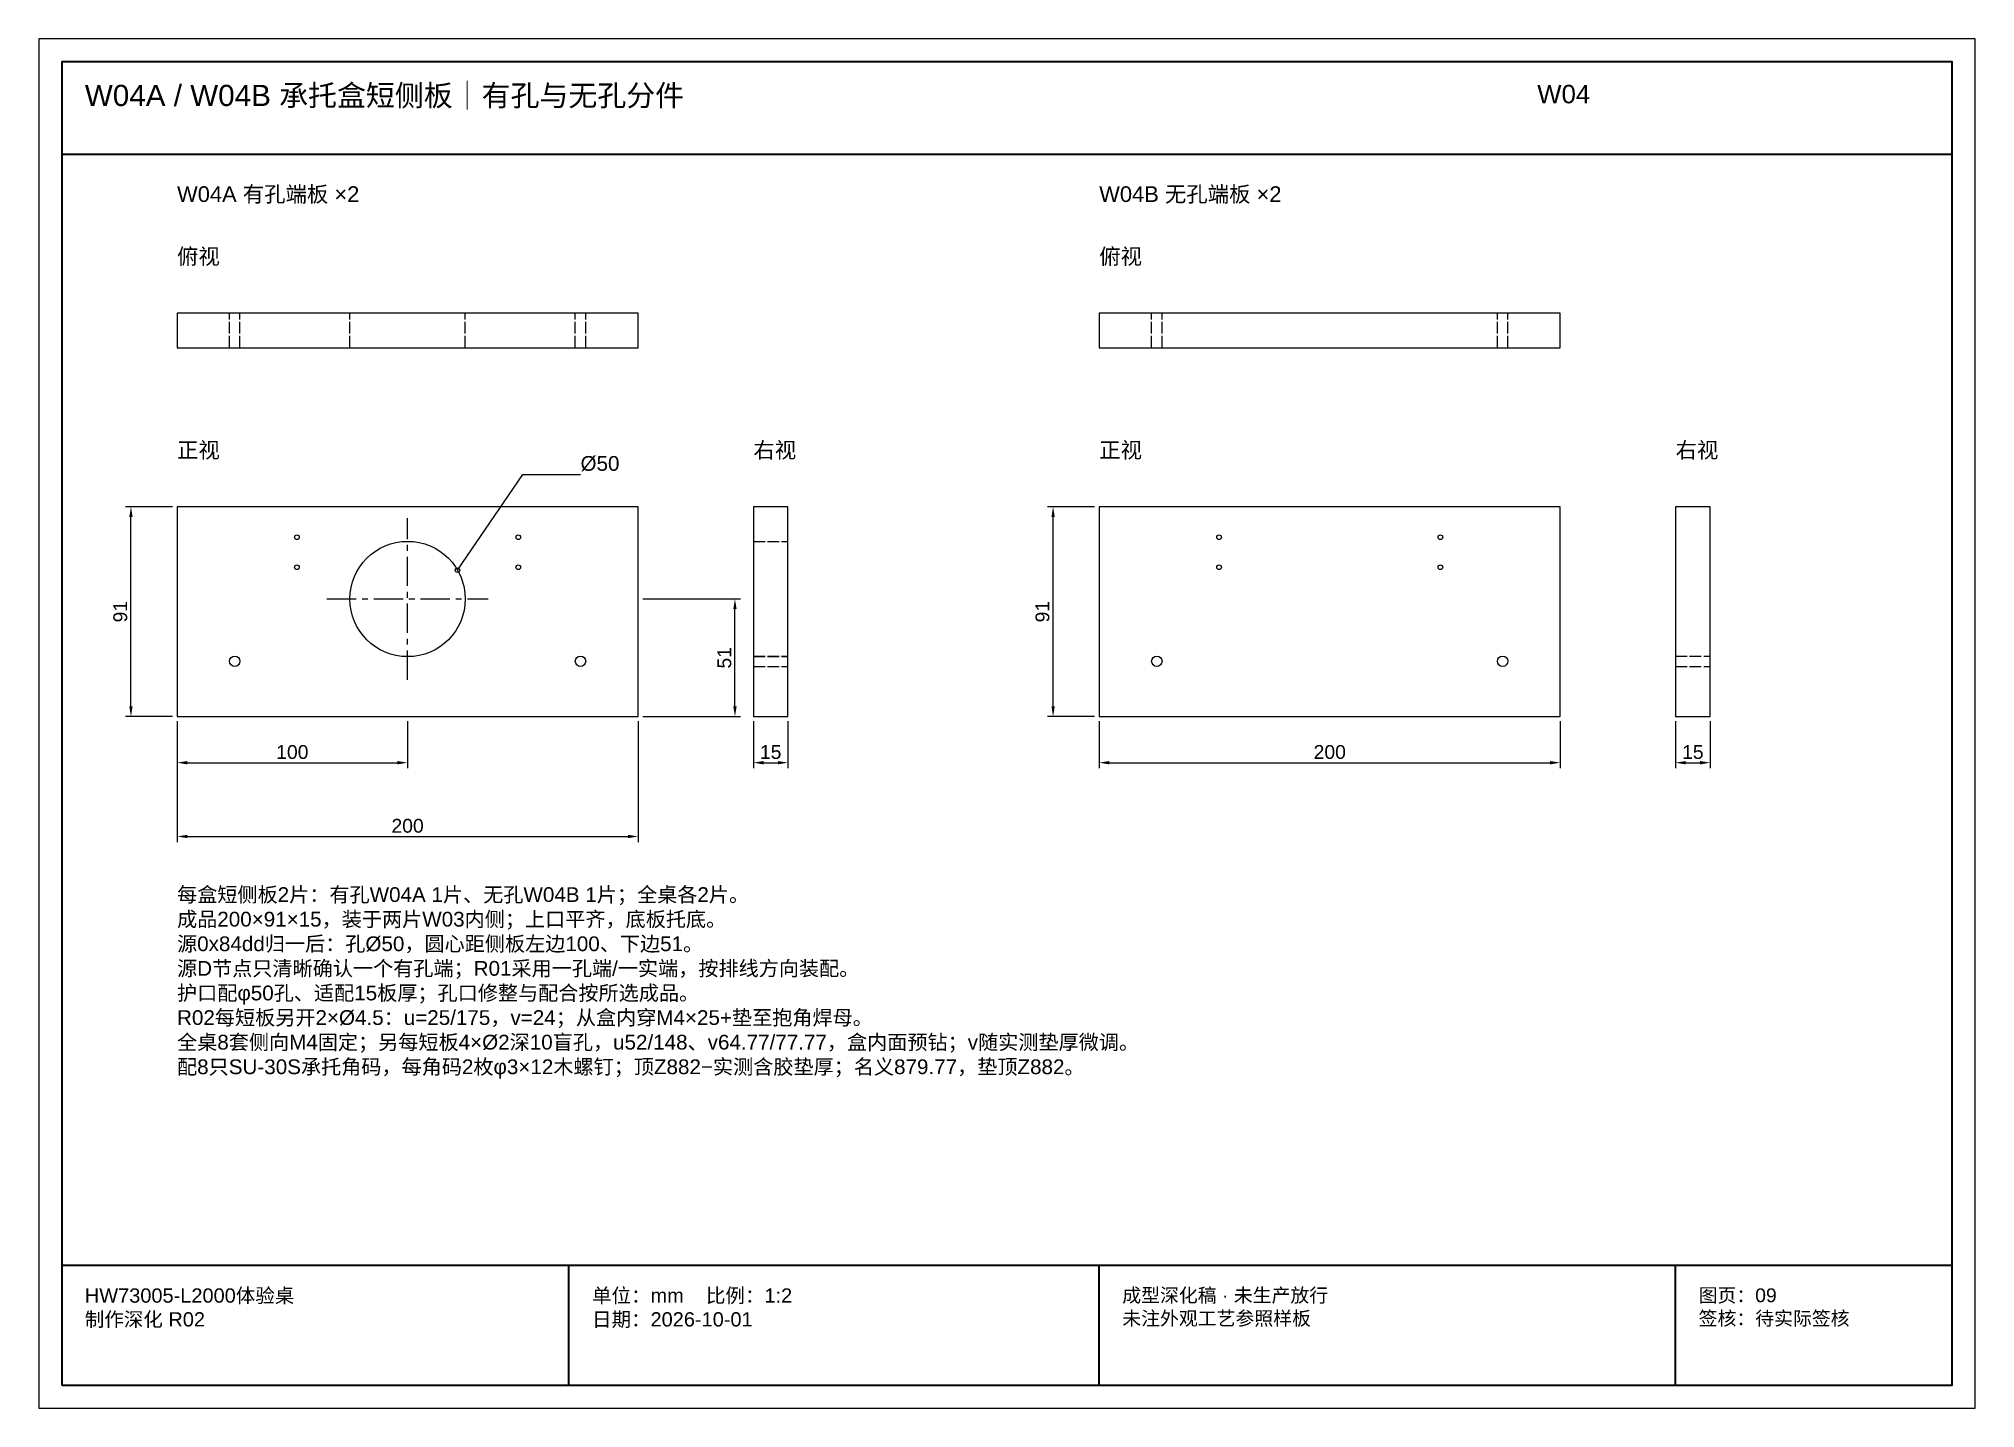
# Paper-space layout 'W04' of a CAD drawing. Header units: millimetres. Extents: x 0 to 420, y 0 to 297.
# The model-space entities are those that its viewports show. They can reach past a viewport. Long polylines and large blocks are cut down to what shows.
import ezdxf

# ---------------------------------------------------------------- set-up
doc = ezdxf.new("R2010")
doc.units = ezdxf.units.MM
doc.linetypes.add('CENTER', pattern=[5.08, 3.175, -0.635, 0.635, -0.635])
doc.linetypes.add('DASHED', pattern=[1.524, 1.27, -0.254])
for name, color, linetype, lineweight in [('CENTER', 8, 'CENTER', 13), ('DIM', 7, 'Continuous', 13), ('FRAME', 7, 'Continuous', 35), ('HIDDEN', 8, 'DASHED', 13), ('NOTE', 7, 'Continuous', 18), ('OUTLINE', 7, 'Continuous', 25)]:
    doc.layers.add(name, color=color, linetype=linetype, lineweight=lineweight)
doc.styles.add('CN', font='Arial Unicode.ttf')
doc.dimstyles.new('D2', dxfattribs={"dimtxt": 6, "dimasz": 4.4, "dimexe": 2.4, "dimexo": 2, "dimgap": 1.6, "dimtad": 1, "dimdsep": 46, "dimtxsty": 'CN', "dimcen": 2.5, "dimclrd": 7, "dimclre": 7, "dimclrt": 7, "dimazin": 3, "dimtfac": 1, "dimtmove": 0, "dimatfit": 3})

msp = doc.modelspace()

# ---------------------------------------------------------------- linework, layer by layer
at = {"layer": 'CENTER'}
for p, q in [((96160, 316), (96160, 386)), ((96125, 351), (96195, 351))]:
    msp.add_line(p, q, dxfattribs=at)
at = {"layer": 'DIM'}
msp.add_lwpolyline([(96181.65, 363.5), (96210, 405), (96235, 405)], dxfattribs=at)
msp.add_circle((96181.65, 363.5), 1, dxfattribs=at)
at = {"layer": 'FRAME'}
for p, q in [((96010, 544), (96830, 544)), ((96010, 62), (96830, 62)), ((96230, 10), (96230, 62)), ((96460, 10), (96460, 62)), ((96710, 10), (96710, 62))]:
    msp.add_line(p, q, dxfattribs=at)
msp.add_lwpolyline([(96010, 10), (96830, 10), (96830, 584), (96010, 584)], close=True, dxfattribs=at)
at = {"layer": 'HIDDEN'}
for p, q in [((96082.75, 460), (96082.75, 475)), ((96087.25, 460), (96087.25, 475)), ((96135, 460), (96135, 475)), ((96185, 460), (96185, 475)), ((96232.75, 460), (96232.75, 475)), ((96237.25, 460), (96237.25, 475)), ((96482.75, 460), (96482.75, 475)), ((96487.25, 460), (96487.25, 475)), ((96632.75, 460), (96632.75, 475)), ((96637.25, 460), (96637.25, 475)), ((96310, 376), (96325, 376)), ((96310, 326.25), (96325, 326.25)), ((96310, 326.25), (96325, 326.25)), ((96310, 326), (96325, 326)), ((96310, 321.75), (96325, 321.75)), ((96310, 321.75), (96325, 321.75)), ((96710, 326.25), (96725, 326.25)), ((96710, 326.25), (96725, 326.25)), ((96710, 321.75), (96725, 321.75)), ((96710, 321.75), (96725, 321.75))]:
    msp.add_line(p, q, dxfattribs=at)
at = {"layer": 'OUTLINE'}
for points in [[(96060, 460), (96260, 460), (96260, 475), (96060, 475)], [(96460, 460), (96660, 460), (96660, 475), (96460, 475)], [(96060, 300), (96260, 300), (96260, 391), (96060, 391)], [(96310, 300), (96325, 300), (96325, 391), (96310, 391)], [(96460, 300), (96660, 300), (96660, 391), (96460, 391)], [(96710, 300), (96725, 300), (96725, 391), (96710, 391)]]:
    msp.add_lwpolyline(points, close=True, dxfattribs=at)
for centre, radius in [((96112, 377.77), 1), ((96208, 377.77), 1), ((96512, 377.77), 1), ((96608, 377.77), 1), ((96160, 351), 25), ((96112, 364.77), 1), ((96208, 364.77), 1), ((96512, 364.77), 1), ((96608, 364.77), 1), ((96085, 324), 2.25), ((96235, 324), 2.25), ((96485, 324), 2.25), ((96635, 324), 2.25)]:
    msp.add_circle(centre, radius, dxfattribs=at)

# ---------------------------------------------------------------- texts
at = {"layer": 'NOTE', "attachment_point": 1, "style": 'CN'}
for s, insert, char_height, width in [('W04A / W04B 承托盒短侧板｜有孔与无孔分件', (96020, 574), 9.2, 620), ('W04', (96650, 574), 8, 180), ('W04A 有孔端板 ×2', (96060, 530), 6.8, 220), ('W04B 无孔端板 ×2', (96460, 530), 6.8, 220), ('俯视', (96060, 503), 6.8, 220), ('俯视', (96460, 503), 6.8, 220), ('正视', (96060, 419), 6.8, 220), ('Ø50', (96235, 413), 6.4, 180), ('右视', (96310, 419), 6.8, 220), ('正视', (96460, 419), 6.8, 220), ('右视', (96710, 419), 6.8, 220), ('每盒短侧板2片：有孔W04A 1片、无孔W04B 1片；全桌各2片。\\P成品200×91×15，装于两片W03内侧；上口平齐，底板托底。\\P源0x84dd归一后：孔Ø50，圆心距侧板左边100、下边51。\\P源D节点只清晰确认一个有孔端；R01采用一孔端/一实端，按排线方向装配。\\P护口配φ50孔、适配15板厚；孔口修整与配合按所选成品。\\PR02每短板另开2×Ø4.5：u=25/175，v=24；从盒内穿M4×25+垫至抱角焊母。\\P全桌8套侧向M4固定；另每短板4×Ø2深10盲孔，u52/148、v64.77/77.77，盒内面预钻；v随实测垫厚微调。\\P配8只SU-30S承托角码，每角码2枚φ3×12木螺钉；顶Z882−实测含胶垫厚；名义879.77，垫顶Z882。', (96060, 226), 6.4, 700), ('HW73005-L2000体验桌\\P制作深化 R02', (96020, 52), 6.2, 200), ('单位：mm    比例：1:2\\P日期：2026-10-01', (96240, 52), 6.2, 210), ('成型深化稿 · 未生产放行\\P未注外观工艺参照样板', (96470, 52), 6, 230), ('图页：09\\P签核：待实际签核', (96720, 52), 6, 110)]:
    msp.add_mtext(s, dxfattribs=dict(at, insert=insert, char_height=char_height, width=width))

# ---------------------------------------------------------------- dimensions: what is measured, and where the dimension line sits
at = {"layer": 'DIM'}
for base, p1, p2 in [((96040, 300), (96060, 300), (96060, 391)), ((96440, 300), (96460, 300), (96460, 391)), ((96302, 300), (96260, 300), (96260, 351))]:
    msp.add_linear_dim(base=base, p1=p1, p2=p2, angle=90, dimstyle='D2', dxfattribs=at).render()
for base, p1, p2 in [((96060, 248), (96060, 300), (96260, 300)), ((96060, 280), (96060, 300), (96160, 300)), ((96310, 280), (96310, 300), (96325, 300)), ((96460, 280), (96460, 300), (96660, 300)), ((96710, 280), (96710, 300), (96725, 300))]:
    msp.add_linear_dim(base=base, p1=p1, p2=p2, dimstyle='D2', dxfattribs=at).render()

psp = doc.layouts.new('W04')

# ---------------------------------------------------------------- viewports
at = {"layer": 'Defpoints'}
psp.add_viewport(center=(210, 148.5), size=(420, 297), view_center_point=(96420, 297), view_height=594, dxfattribs=at)

doc.saveas('drawing.dxf')
